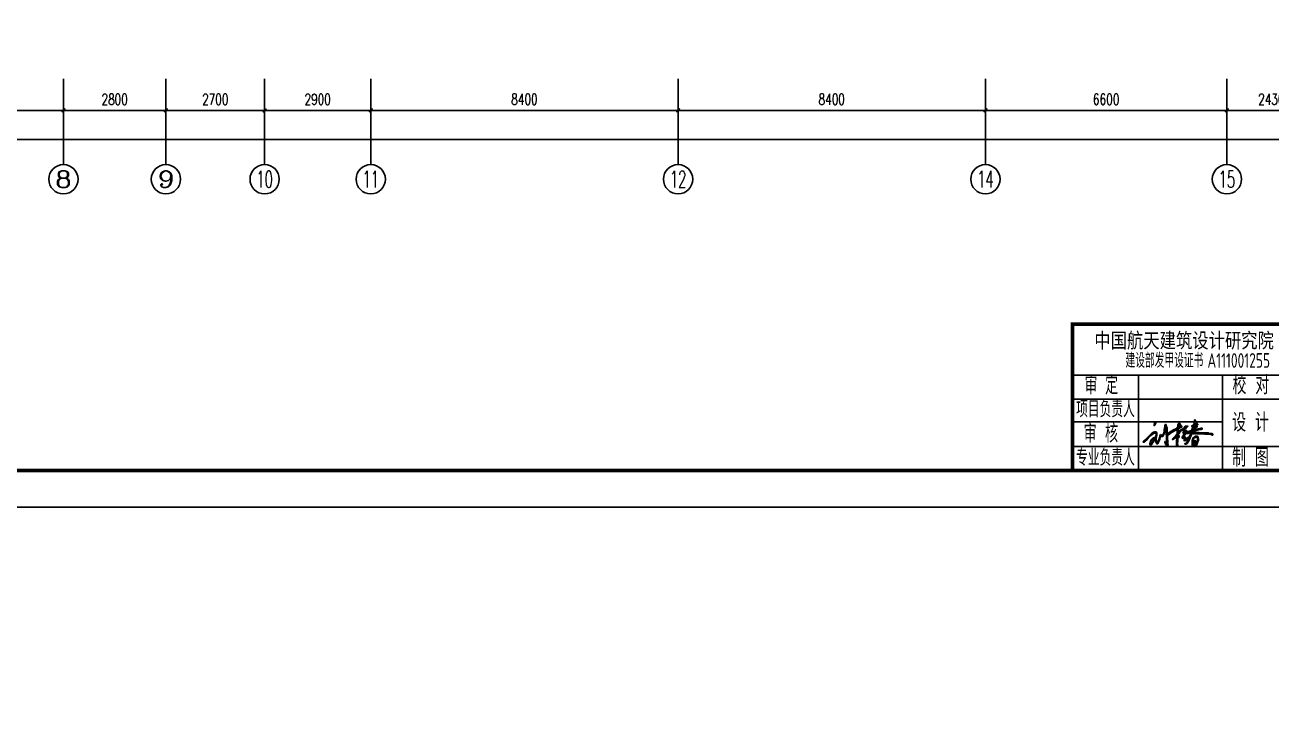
# Model space of a CAD drawing. Extents: x 2166032 to 5302137, y 581493 to 2416206.
# Drawn here: x 2490990 to 2525051, y 1105586 to 1124424 of the extents above; entities that cross this region are included whole.
import ezdxf
from ezdxf.enums import TextEntityAlignment as Align

# ---------------------------------------------------------------- set-up
doc = ezdxf.new("R2010")
doc.units = 0
doc.header["$LTSCALE"] = 1000
doc.header["$MEASUREMENT"] = 0
for name, color, linetype in [('AXIS', 3, 'Continuous'), ('AXIS_TEXT', 7, 'Continuous'), ('PUB_TEXT', 7, 'Continuous'), ('PUB_TITLE', 137, 'Continuous')]:
    doc.layers.add(name, color=color, linetype=linetype)
doc.styles.add('-黑体', font='simhei.ttf', dxfattribs={"width": 0.8})
doc.styles.add('_TCH_AXIS', font='complex_.ttf')
doc.styles.add('COMPLEX', font='complex_.ttf')
doc.styles.add('DIM_FONT', font='simplex_.ttf', dxfattribs={"width": 0.7})
doc.styles.add('TSSD_REIN', font='tssdeng.shx', dxfattribs={"width": 0.7, "bigfont": 'tssdchn.shx'})
doc.dimstyles.new('DIMN', dxfattribs={"dimtxt": 300, "dimasz": 100, "dimexe": 250, "dimexo": 300, "dimgap": 150, "dimtad": 1, "dimdec": 0, "dimzin": 0, "dimdsep": 46, "dimtxsty": 'DIM_FONT', "dimblk": 'ARCHTICK', "dimcen": 0.09, "dimclrt": 7, "dimazin": 2, "dimtfac": 1, "dimtdec": 0, "dimtix": 1, "dimtmove": 2, "dimatfit": 3, "dimldrblk": 'ARCHTICK', "dimfxl": 1, "dimtolj": 1, "dimtzin": 0, "dimarcsym": 0})

# ---------------------------------------------------------------- blocks, each defined once
blk = doc.blocks.new('$图签$00000001')
blk.add_line((-123, 6.5), (-100, 0))
at = {"layer": 'PUB_TITLE'}
for p, q in [((-100, 0), (-100, 40)), ((-35, 0), (-35, 40)), ((-23, 0), (-23, 40)), ((-180, 26), (0, 26)), ((-162, 0), (-162, 26)), ((-139, 0), (-139, 26)), ((-123, 0), (-123, 26)), ((-180, 19.5), (-100, 19.5)), ((-35, 16.86), (0, 16.86)), ((-180, 13.28), (-139, 13.28)), ((-123, 13), (-100, 13)), ((-180, 6.5), (0, 6.5)), ((-73, 0), (-73, 6.5)), ((-61, 0), (-61, 6.5))]:
    blk.add_line(p, q, dxfattribs=at)
at = {"layer": 'PUB_TITLE', "const_width": 1}
blk.add_lwpolyline([(-180, 0), (-180, 40), (0, 40)], dxfattribs=at)
at = {"layer": 'PUB_TITLE'}
blk.add_lwpolyline([(0, 40), (-180, 40), (-180, 0), (0, 0)], close=True, dxfattribs=at)
at = {"layer": 'PUB_TEXT', "style": 'TSSD_REIN'}
for s, height, width, p in [('阶段', 5, 0.8, (-33.39, 30.46)), ('施工图', 5, 0.8, (-17.87, 30.46)), ('建设部发甲设证书', 4, 0.7, (-165.53, 28.06)), ('A111001255', 4, 0.7, (-143.13, 28.06)), ('号', 4, 0.7, (-121.8, 28.06)), ('审', 5, 0.75, (-176.74, 20.78)), ('定', 5, 0.75, (-171.1, 20.78)), ('校 对', 5, 0.8, (-136.27, 20.81)), ('册号', 5, 0.8, (-33.39, 18.85)), ('D大陆-车间', 4.05, 0.75, (-22.67, 18.71)), ('项目负责人', 4.5, 0.75, (-179.02, 14.53)), ('设 计', 5, 0.8, (-136.37, 10.62)), ('图号', 5, 0.8, (-33.39, 9.19)), ('电', 5, 0.8, (-17.17, 9.21)), ('审 核', 5, 0.75, (-176.96, 7.62)), ('专业负责人', 4.5, 0.75, (-179.03, 1.3)), ('制 图', 5, 0.8, (-136.37, 1.02)), ('A1+1/4', 4.5, 0.75, (-93.87, 1.3)), ('比例', 5, 0.8, (-71.29, 1.01)), ('1:100', 4.5, 0.75, (-57.61, 1.3)), ('日期', 5, 0.8, (-33.97, 0.67)), ('2012年03月', 4.05, 0.75, (-22.29, 1.33))]:
    blk.add_text(s, height=height, dxfattribs=dict(at, width=width)).set_placement(p)
at = {"layer": 'PUB_TITLE', "color": 7, "style": '-黑体', "width": 0.8}
blk.add_text('中国航天建筑设计研究院（集团）', height=4.0889, dxfattribs=at).set_placement((-174.05, 33.5))
blk.add_text('大陆机电生产装配车间', height=4.089, dxfattribs=at).set_placement((-68.03, 30.09), align=Align.CENTER)
blk = doc.blocks.new('刘桂春')
h = blk.add_hatch()
h.set_pattern_fill('ANSI37', color=256, scale=3, style=0)
h.set_pattern_definition([(45, (0, 0), (-3.367596045, 3.367596045), []), (135, (0, 0), (-3.367596045, -3.367596045), [])])
h.paths.add_polyline_path([(1369061, -138528), (1369058, -138536), (1369053, -138542), (1369048, -138553), (1369045, -138561), (1369048, -138565), (1369054, -138563), (1369059, -138554), (1369065, -138546), (1369071, -138534), (1369075, -138527), (1369075, -138516), (1369071, -138512), (1369066, -138506), (1369055, -138505), (1369049, -138506), (1369045, -138508), (1369045, -138512), (1369053, -138518), (1369057, -138521)], flags=17)
h.paths.add_polyline_path([(1369095, -138688), (1369086, -138679), (1369080, -138673), (1369068, -138673), (1369054, -138673), (1369048, -138679), (1369038, -138679), (1369028, -138684), (1369017, -138689), (1369002, -138702), (1368988, -138716), (1368971, -138734), (1368939, -138765), (1368920, -138785), (1368902, -138805), (1368895, -138812), (1368891, -138814), (1368881, -138820), (1368872, -138828), (1368862, -138837), (1368857, -138842), (1368869, -138850), (1368883, -138847), (1368893, -138838), (1368913, -138820), (1368946, -138779), (1368990, -138736), (1369038, -138702), (1369056, -138694), (1369064, -138694), (1369081, -138694), (1369081, -138726), (1369077, -138747), (1369068, -138758), (1369068, -138769), (1369056, -138769), (1369038, -138774), (1369015, -138793), (1369000, -138806), (1368989, -138828), (1368980, -138843), (1368986, -138843), (1368993, -138832), (1369010, -138814), (1369032, -138792), (1369049, -138793), (1369056, -138798), (1369045, -138813), (1369017, -138851), (1369009, -138860), (1368994, -138879), (1368985, -138885), (1368983, -138880), (1368983, -138863), (1368980, -138854), (1368975, -138861), (1368975, -138890), (1368986, -138898), (1368996, -138892), (1369017, -138869), (1369050, -138828), (1369068, -138813), (1369070, -138820), (1369080, -138855), (1369090, -138878), (1369111, -138878), (1369124, -138848), (1369145, -138795), (1369154, -138751), (1369164, -138750), (1369178, -138757), (1369205, -138742), (1369221, -138705), (1369235, -138629), (1369236, -138598), (1369244, -138587), (1369246, -138614), (1369253, -138629), (1369252, -138720), (1369250, -138729), (1369259, -138729), (1369258, -138853), (1369267, -138854), (1369268, -138885), (1369264, -138885), (1369251, -138875), (1369237, -138851), (1369237, -138834), (1369233, -138834), (1369229, -138851), (1369236, -138867), (1369244, -138887), (1369252, -138891), (1369260, -138895), (1369270, -138904), (1369281, -138904), (1369288, -138895), (1369288, -138886), (1369281, -138880), (1369281, -138816), (1369275, -138806), (1369275, -138743), (1369279, -138734), (1369314, -138705), (1369346, -138682), (1369431, -138637), (1369444, -138629), (1369444, -138683), (1369439, -138688), (1369438, -138711), (1369416, -138730), (1369416, -138740), (1369406, -138749), (1369365, -138790), (1369358, -138800), (1369370, -138800), (1369395, -138786), (1369416, -138772), (1369427, -138764), (1369438, -138765), (1369438, -138803), (1369431, -138810), (1369432, -138919), (1369442, -138925), (1369449, -138921), (1369452, -138894), (1369445, -138883), (1369446, -138853), (1369450, -138849), (1369450, -138772), (1369474, -138767), (1369474, -138743), (1369466, -138730), (1369466, -138702), (1369472, -138692), (1369486, -138692), (1369486, -138680), (1369480, -138677), (1369484, -138671), (1369542, -138634), (1369551, -138636), (1369548, -138649), (1369543, -138681), (1369539, -138696), (1369550, -138703), (1369560, -138700), (1369577, -138685), (1369581, -138679), (1369587, -138679), (1369587, -138684), (1369583, -138687), (1369562, -138705), (1369550, -138725), (1369539, -138743), (1369525, -138765), (1369525, -138778), (1369536, -138787), (1369568, -138773), (1369574, -138783), (1369564, -138800), (1369558, -138819), (1369570, -138826), (1369583, -138818), (1369600, -138802), (1369615, -138796), (1369631, -138780), (1369638, -138776), (1369642, -138780), (1369636, -138792), (1369615, -138826), (1369605, -138851), (1369584, -138869), (1369573, -138872), (1369573, -138884), (1369591, -138884), (1369610, -138869), (1369638, -138825), (1369666, -138773), (1369693, -138704), (1369693, -138680), (1369705, -138669), (1369767, -138649), (1369821, -138632), (1369854, -138632), (1369870, -138626), (1369870, -138614), (1369864, -138606), (1369850, -138609), (1369831, -138614), (1369799, -138621), (1369732, -138645), (1369709, -138652), (1369710, -138643), (1369723, -138635), (1369742, -138625), (1369765, -138604), (1369776, -138592), (1369785, -138591), (1369784, -138573), (1369775, -138574), (1369770, -138568), (1369776, -138563), (1369792, -138550), (1369792, -138539), (1369785, -138527), (1369765, -138526), (1369765, -138535), (1369744, -138544), (1369744, -138518), (1369756, -138507), (1369751, -138500), (1369751, -138491), (1369757, -138479), (1369749, -138467), (1369737, -138467), (1369738, -138486), (1369734, -138500), (1369729, -138511), (1369729, -138533), (1369724, -138544), (1369712, -138556), (1369706, -138565), (1369698, -138564), (1369690, -138568), (1369690, -138576), (1369698, -138584), (1369709, -138587), (1369704, -138602), (1369693, -138613), (1369700, -138614), (1369699, -138621), (1369694, -138630), (1369683, -138645), (1369667, -138653), (1369637, -138668), (1369614, -138680), (1369602, -138686), (1369602, -138699), (1369607, -138699), (1369632, -138699), (1369654, -138689), (1369676, -138683), (1369672, -138696), (1369663, -138724), (1369645, -138759), (1369630, -138765), (1369613, -138782), (1369591, -138794), (1369584, -138797), (1369580, -138795), (1369584, -138789), (1369586, -138780), (1369584, -138764), (1369576, -138757), (1369567, -138759), (1369556, -138763), (1369547, -138764), (1369544, -138758), (1369553, -138743), (1369570, -138726), (1369588, -138697), (1369608, -138666), (1369608, -138651), (1369598, -138651), (1369577, -138664), (1369560, -138678), (1369562, -138668), (1369566, -138646), (1369572, -138642), (1369577, -138620), (1369596, -138607), (1369630, -138572), (1369579, -138572), (1369563, -138606), (1369555, -138611), (1369528, -138624), (1369505, -138636), (1369481, -138653), (1369459, -138663), (1369457, -138624), (1369463, -138621), (1369498, -138599), (1369522, -138591), (1369523, -138574), (1369496, -138552), (1369492, -138536), (1369470, -138524), (1369465, -138533), (1369454, -138552), (1369454, -138570), (1369446, -138590), (1369438, -138611), (1369420, -138620), (1369379, -138640), (1369340, -138660), (1369307, -138683), (1369276, -138713), (1369268, -138632), (1369268, -138605), (1369260, -138580), (1369252, -138566), (1369252, -138554), (1369240, -138542), (1369233, -138562), (1369231, -138580), (1369227, -138611), (1369222, -138638), (1369218, -138663), (1369213, -138688), (1369204, -138711), (1369189, -138734), (1369180, -138734), (1369168, -138723), (1369157, -138720), (1369152, -138730), (1369143, -138746), (1369137, -138770), (1369128, -138808), (1369123, -138820), (1369118, -138838), (1369112, -138843), (1369112, -138851), (1369107, -138856), (1369101, -138856), (1369095, -138856), (1369095, -138836), (1369089, -138832), (1369089, -138814), (1369084, -138803), (1369084, -138775), (1369090, -138762), (1369090, -138745), (1369095, -138739), (1369095, -138717)])
h.paths.add_polyline_path([(1369424, -138744), (1369427, -138740), (1369432, -138735), (1369438, -138735), (1369438, -138744), (1369433, -138748), (1369426, -138748)], flags=16)
h.paths.add_polyline_path([(1369452, -138737), (1369455, -138735), (1369459, -138735), (1369461, -138737), (1369458, -138743), (1369454, -138742), (1369452, -138743)], flags=16)
h.paths.add_polyline_path([(1369729, -138574), (1369734, -138568), (1369735, -138561), (1369744, -138561), (1369751, -138560), (1369752, -138557), (1369755, -138557), (1369759, -138552), (1369762, -138552), (1369764, -138556), (1369760, -138560), (1369756, -138563), (1369752, -138565), (1369751, -138573), (1369744, -138573), (1369741, -138578), (1369736, -138580), (1369732, -138579)], flags=16)
h.paths.add_polyline_path([(1369775, -138702), (1369781, -138708), (1369887, -138708), (1369893, -138708), (1369903, -138706), (1369914, -138710), (1369928, -138711), (1369933, -138706), (1369939, -138712), (1370025, -138714), (1370031, -138729), (1370048, -138731), (1370050, -138716), (1370045, -138706), (1370034, -138699), (1370010, -138699), (1369982, -138697), (1369975, -138691), (1369821, -138691), (1369815, -138685), (1369775, -138685), (1369751, -138685), (1369732, -138686), (1369727, -138692), (1369717, -138694), (1369709, -138694), (1369702, -138699), (1369721, -138705), (1369729, -138703), (1369741, -138699), (1369751, -138701), (1369756, -138706), (1369771, -138706)])
h.paths.add_polyline_path([(1369700, -138854), (1369699, -138915), (1369708, -138922), (1369714, -138915), (1369722, -138910), (1369718, -138905), (1369714, -138905), (1369715, -138896), (1369719, -138896), (1369727, -138890), (1369729, -138894), (1369728, -138912), (1369731, -138922), (1369738, -138926), (1369758, -138925), (1369764, -138915), (1369771, -138903), (1369780, -138889), (1369784, -138877), (1369795, -138838), (1369803, -138818), (1369808, -138786), (1369802, -138778), (1369802, -138757), (1369784, -138746), (1369748, -138746), (1369732, -138761), (1369714, -138773), (1369708, -138777), (1369708, -138794), (1369708, -138804), (1369697, -138809)])
h.paths.add_polyline_path([(1369721, -138813), (1369721, -138793), (1369722, -138787), (1369729, -138779), (1369731, -138776), (1369740, -138777), (1369743, -138770), (1369762, -138771), (1369764, -138760), (1369786, -138761), (1369787, -138831), (1369781, -138835), (1369780, -138851), (1369780, -138857), (1369772, -138858), (1369768, -138845), (1369764, -138838), (1369760, -138835), (1369759, -138827), (1369747, -138825), (1369733, -138826), (1369726, -138829), (1369727, -138844), (1369722, -138842), (1369721, -138839)], flags=16)
h.paths.add_polyline_path([(1369733, -138845), (1369737, -138841), (1369747, -138844), (1369751, -138849), (1369751, -138857), (1369753, -138862), (1369757, -138864), (1369759, -138878), (1369759, -138893), (1369755, -138898), (1369751, -138900), (1369751, -138908), (1369747, -138914), (1369742, -138910), (1369736, -138905), (1369733, -138898), (1369735, -138888), (1369730, -138883), (1369728, -138877), (1369733, -138875), (1369734, -138859)], flags=16)
for p, q in [((1369049, -138506), (1369045, -138508)), ((1369045, -138508), (1369045, -138512)), ((1369045, -138512), (1369053, -138518)), ((1369048, -138553), (1369045, -138561)), ((1369045, -138561), (1369048, -138565)), ((1369053, -138542), (1369048, -138553)), ((1369048, -138565), (1369054, -138563)), ((1369055, -138505), (1369049, -138506)), ((1369053, -138518), (1369057, -138521)), ((1369058, -138536), (1369053, -138542)), ((1369054, -138563), (1369059, -138554)), ((1369066, -138506), (1369055, -138505)), ((1369057, -138521), (1369061, -138528)), ((1369061, -138528), (1369058, -138536)), ((1369059, -138554), (1369065, -138546)), ((1369065, -138546), (1369071, -138534)), ((1369071, -138512), (1369066, -138506)), ((1369075, -138516), (1369071, -138512)), ((1369071, -138534), (1369075, -138527)), ((1369075, -138527), (1369075, -138516)), ((1369227, -138611), (1369231, -138580)), ((1369231, -138580), (1369233, -138562)), ((1369233, -138562), (1369240, -138542)), ((1369240, -138542), (1369252, -138554)), ((1369252, -138554), (1369252, -138566)), ((1369252, -138566), (1369260, -138580)), ((1369260, -138580), (1369268, -138605)), ((1369446, -138590), (1369454, -138570)), ((1369454, -138552), (1369465, -138533)), ((1369454, -138570), (1369454, -138552)), ((1369465, -138533), (1369470, -138524)), ((1369470, -138524), (1369492, -138536)), ((1369492, -138536), (1369496, -138552)), ((1369496, -138552), (1369523, -138574)), ((1369523, -138574), (1369522, -138591)), ((1369563, -138606), (1369579, -138572)), ((1369579, -138572), (1369630, -138572)), ((1369630, -138572), (1369596, -138607)), ((1369690, -138568), (1369698, -138564)), ((1369690, -138576), (1369690, -138568)), ((1369698, -138584), (1369690, -138576)), ((1369698, -138564), (1369706, -138565)), ((1369706, -138565), (1369712, -138556)), ((1369712, -138556), (1369724, -138544)), ((1369724, -138544), (1369729, -138533)), ((1369729, -138511), (1369734, -138500)), ((1369729, -138533), (1369729, -138511)), ((1369734, -138568), (1369729, -138574)), ((1369729, -138574), (1369732, -138579)), ((1369732, -138579), (1369736, -138580)), ((1369734, -138500), (1369738, -138486)), ((1369735, -138561), (1369734, -138568)), ((1369744, -138561), (1369735, -138561)), ((1369736, -138580), (1369741, -138578)), ((1369738, -138486), (1369737, -138467)), ((1369737, -138467), (1369749, -138467)), ((1369741, -138578), (1369744, -138573)), ((1369756, -138507), (1369744, -138518)), ((1369744, -138518), (1369744, -138544)), ((1369744, -138544), (1369765, -138535)), ((1369751, -138560), (1369744, -138561)), ((1369744, -138573), (1369751, -138573)), ((1369749, -138467), (1369757, -138479)), ((1369757, -138479), (1369751, -138491)), ((1369751, -138491), (1369751, -138500)), ((1369751, -138500), (1369756, -138507)), ((1369752, -138557), (1369751, -138560)), ((1369751, -138573), (1369752, -138565)), ((1369755, -138557), (1369752, -138557)), ((1369752, -138565), (1369756, -138563)), ((1369759, -138552), (1369755, -138557)), ((1369756, -138563), (1369760, -138560)), ((1369762, -138552), (1369759, -138552)), ((1369760, -138560), (1369764, -138556)), ((1369764, -138556), (1369762, -138552)), ((1369765, -138535), (1369765, -138526)), ((1369765, -138526), (1369785, -138527)), ((1369776, -138563), (1369770, -138568)), ((1369770, -138568), (1369775, -138574)), ((1369775, -138574), (1369784, -138573)), ((1369792, -138550), (1369776, -138563)), ((1369784, -138573), (1369785, -138591)), ((1369785, -138527), (1369792, -138539)), ((1369792, -138539), (1369792, -138550)), ((1368902, -138805), (1368920, -138785)), ((1368946, -138779), (1368913, -138820)), ((1368920, -138785), (1368939, -138765)), ((1368939, -138765), (1368971, -138734)), ((1368990, -138736), (1368946, -138779)), ((1368971, -138734), (1368988, -138716)), ((1368988, -138716), (1369002, -138702)), ((1369038, -138702), (1368990, -138736)), ((1369000, -138806), (1369015, -138793)), ((1369002, -138702), (1369017, -138689)), ((1369032, -138792), (1369010, -138814)), ((1369015, -138793), (1369038, -138774)), ((1369017, -138689), (1369028, -138684)), ((1369028, -138684), (1369038, -138679)), ((1369049, -138793), (1369032, -138792)), ((1369038, -138679), (1369048, -138679)), ((1369056, -138694), (1369038, -138702)), ((1369038, -138774), (1369056, -138769)), ((1369048, -138679), (1369054, -138673)), ((1369056, -138798), (1369049, -138793)), ((1369054, -138673), (1369068, -138673)), ((1369064, -138694), (1369056, -138694)), ((1369056, -138769), (1369068, -138769)), ((1369081, -138694), (1369064, -138694)), ((1369068, -138673), (1369080, -138673)), ((1369068, -138758), (1369077, -138747)), ((1369068, -138769), (1369068, -138758)), ((1369077, -138747), (1369081, -138726)), ((1369080, -138673), (1369086, -138679)), ((1369081, -138726), (1369081, -138694)), ((1369090, -138762), (1369084, -138775)), ((1369084, -138775), (1369084, -138803)), ((1369086, -138679), (1369095, -138688)), ((1369095, -138739), (1369090, -138745)), ((1369090, -138745), (1369090, -138762)), ((1369095, -138688), (1369095, -138717)), ((1369095, -138717), (1369095, -138739)), ((1369145, -138795), (1369124, -138848)), ((1369128, -138808), (1369137, -138770)), ((1369137, -138770), (1369143, -138746)), ((1369143, -138746), (1369152, -138730)), ((1369154, -138751), (1369145, -138795)), ((1369152, -138730), (1369157, -138720)), ((1369164, -138750), (1369154, -138751)), ((1369157, -138720), (1369168, -138723)), ((1369178, -138757), (1369164, -138750)), ((1369168, -138723), (1369180, -138734)), ((1369205, -138742), (1369178, -138757)), ((1369180, -138734), (1369189, -138734)), ((1369189, -138734), (1369204, -138711)), ((1369204, -138711), (1369213, -138688)), ((1369221, -138705), (1369205, -138742)), ((1369213, -138688), (1369218, -138663)), ((1369218, -138663), (1369222, -138638)), ((1369235, -138629), (1369221, -138705)), ((1369222, -138638), (1369227, -138611)), ((1369236, -138598), (1369235, -138629)), ((1369244, -138587), (1369236, -138598)), ((1369246, -138614), (1369244, -138587)), ((1369253, -138629), (1369246, -138614)), ((1369250, -138729), (1369252, -138720)), ((1369259, -138729), (1369250, -138729)), ((1369252, -138720), (1369253, -138629)), ((1369258, -138853), (1369259, -138729)), ((1369268, -138605), (1369268, -138632)), ((1369268, -138632), (1369276, -138713)), ((1369279, -138734), (1369275, -138743)), ((1369275, -138743), (1369275, -138806)), ((1369276, -138713), (1369307, -138683)), ((1369314, -138705), (1369279, -138734)), ((1369307, -138683), (1369340, -138660)), ((1369346, -138682), (1369314, -138705)), ((1369340, -138660), (1369379, -138640)), ((1369431, -138637), (1369346, -138682)), ((1369358, -138800), (1369365, -138790)), ((1369365, -138790), (1369406, -138749)), ((1369395, -138786), (1369370, -138800)), ((1369379, -138640), (1369420, -138620)), ((1369416, -138772), (1369395, -138786)), ((1369406, -138749), (1369416, -138740)), ((1369416, -138730), (1369438, -138711)), ((1369416, -138740), (1369416, -138730)), ((1369427, -138764), (1369416, -138772)), ((1369420, -138620), (1369438, -138611)), ((1369427, -138740), (1369424, -138744)), ((1369424, -138744), (1369426, -138748)), ((1369426, -138748), (1369433, -138748)), ((1369432, -138735), (1369427, -138740)), ((1369438, -138765), (1369427, -138764)), ((1369444, -138629), (1369431, -138637)), ((1369438, -138735), (1369432, -138735)), ((1369433, -138748), (1369438, -138744)), ((1369438, -138611), (1369446, -138590)), ((1369438, -138711), (1369439, -138688)), ((1369438, -138744), (1369438, -138735)), ((1369438, -138803), (1369438, -138765)), ((1369439, -138688), (1369444, -138683)), ((1369444, -138683), (1369444, -138629)), ((1369474, -138767), (1369450, -138772)), ((1369450, -138772), (1369450, -138849)), ((1369455, -138735), (1369452, -138737)), ((1369452, -138737), (1369452, -138743)), ((1369452, -138743), (1369454, -138742)), ((1369454, -138742), (1369458, -138743)), ((1369459, -138735), (1369455, -138735)), ((1369463, -138621), (1369457, -138624)), ((1369457, -138624), (1369459, -138663)), ((1369458, -138743), (1369461, -138737)), ((1369459, -138663), (1369481, -138653)), ((1369461, -138737), (1369459, -138735)), ((1369498, -138599), (1369463, -138621)), ((1369472, -138692), (1369466, -138702)), ((1369466, -138702), (1369466, -138730)), ((1369466, -138730), (1369474, -138743)), ((1369486, -138692), (1369472, -138692)), ((1369474, -138743), (1369474, -138767)), ((1369484, -138671), (1369480, -138677)), ((1369480, -138677), (1369486, -138680)), ((1369481, -138653), (1369505, -138636)), ((1369542, -138634), (1369484, -138671)), ((1369486, -138680), (1369486, -138692)), ((1369522, -138591), (1369498, -138599)), ((1369505, -138636), (1369528, -138624)), ((1369525, -138765), (1369539, -138743)), ((1369525, -138778), (1369525, -138765)), ((1369536, -138787), (1369525, -138778)), ((1369528, -138624), (1369555, -138611)), ((1369568, -138773), (1369536, -138787)), ((1369539, -138696), (1369543, -138681)), ((1369550, -138703), (1369539, -138696)), ((1369539, -138743), (1369550, -138725)), ((1369551, -138636), (1369542, -138634)), ((1369543, -138681), (1369548, -138649)), ((1369553, -138743), (1369544, -138758)), ((1369544, -138758), (1369547, -138764)), ((1369547, -138764), (1369556, -138763)), ((1369548, -138649), (1369551, -138636)), ((1369560, -138700), (1369550, -138703)), ((1369550, -138725), (1369562, -138705)), ((1369570, -138726), (1369553, -138743)), ((1369555, -138611), (1369563, -138606)), ((1369556, -138763), (1369567, -138759)), ((1369560, -138678), (1369577, -138664)), ((1369562, -138668), (1369560, -138678)), ((1369577, -138685), (1369560, -138700)), ((1369566, -138646), (1369562, -138668)), ((1369562, -138705), (1369583, -138687)), ((1369564, -138800), (1369574, -138783)), ((1369572, -138642), (1369566, -138646)), ((1369567, -138759), (1369576, -138757)), ((1369574, -138783), (1369568, -138773)), ((1369588, -138697), (1369570, -138726)), ((1369577, -138620), (1369572, -138642)), ((1369576, -138757), (1369584, -138764)), ((1369596, -138607), (1369577, -138620)), ((1369577, -138664), (1369598, -138651)), ((1369581, -138679), (1369577, -138685)), ((1369584, -138789), (1369580, -138795)), ((1369580, -138795), (1369584, -138797)), ((1369587, -138679), (1369581, -138679)), ((1369583, -138687), (1369587, -138684)), ((1369584, -138764), (1369586, -138780)), ((1369586, -138780), (1369584, -138789)), ((1369584, -138797), (1369591, -138794)), ((1369587, -138684), (1369587, -138679)), ((1369608, -138666), (1369588, -138697)), ((1369591, -138794), (1369613, -138782)), ((1369598, -138651), (1369608, -138651)), ((1369602, -138686), (1369614, -138680)), ((1369602, -138699), (1369602, -138686)), ((1369607, -138699), (1369602, -138699)), ((1369632, -138699), (1369607, -138699)), ((1369608, -138651), (1369608, -138666)), ((1369613, -138782), (1369630, -138765)), ((1369614, -138680), (1369637, -138668)), ((1369631, -138780), (1369615, -138796)), ((1369615, -138826), (1369636, -138792)), ((1369630, -138765), (1369645, -138759)), ((1369638, -138776), (1369631, -138780)), ((1369654, -138689), (1369632, -138699)), ((1369636, -138792), (1369642, -138780)), ((1369637, -138668), (1369667, -138653)), ((1369666, -138773), (1369638, -138825)), ((1369642, -138780), (1369638, -138776)), ((1369645, -138759), (1369663, -138724)), ((1369676, -138683), (1369654, -138689)), ((1369663, -138724), (1369672, -138696)), ((1369693, -138704), (1369666, -138773)), ((1369667, -138653), (1369683, -138645)), ((1369672, -138696), (1369676, -138683)), ((1369683, -138645), (1369694, -138630)), ((1369693, -138613), (1369704, -138602)), ((1369700, -138614), (1369693, -138613)), ((1369705, -138669), (1369693, -138680)), ((1369693, -138680), (1369693, -138704)), ((1369694, -138630), (1369699, -138621)), ((1369709, -138587), (1369698, -138584)), ((1369699, -138621), (1369700, -138614)), ((1369702, -138699), (1369709, -138694)), ((1369721, -138705), (1369702, -138699)), ((1369704, -138602), (1369709, -138587)), ((1369767, -138649), (1369705, -138669)), ((1369714, -138773), (1369708, -138777)), ((1369708, -138777), (1369708, -138794)), ((1369708, -138794), (1369708, -138804)), ((1369710, -138643), (1369709, -138652)), ((1369709, -138652), (1369732, -138645)), ((1369709, -138694), (1369717, -138694)), ((1369723, -138635), (1369710, -138643)), ((1369719, -138610), (1369714, -138615)), ((1369714, -138616), (1369714, -138621)), ((1369714, -138621), (1369719, -138622)), ((1369732, -138761), (1369714, -138773)), ((1369717, -138694), (1369727, -138692)), ((1369724, -138604), (1369719, -138610)), ((1369719, -138622), (1369728, -138620)), ((1369729, -138703), (1369721, -138705)), ((1369721, -138793), (1369722, -138787)), ((1369721, -138813), (1369721, -138793)), ((1369722, -138787), (1369729, -138779)), ((1369742, -138625), (1369723, -138635)), ((1369734, -138604), (1369724, -138604)), ((1369727, -138692), (1369732, -138686)), ((1369728, -138620), (1369733, -138616)), ((1369741, -138699), (1369729, -138703)), ((1369729, -138779), (1369731, -138776)), ((1369731, -138776), (1369740, -138777)), ((1369732, -138645), (1369799, -138621)), ((1369732, -138686), (1369751, -138685)), ((1369748, -138746), (1369732, -138761)), ((1369733, -138616), (1369740, -138611)), ((1369737, -138600), (1369734, -138604)), ((1369734, -138604), (1369734, -138604)), ((1369741, -138600), (1369737, -138600)), ((1369740, -138611), (1369746, -138603)), ((1369740, -138777), (1369743, -138770)), ((1369746, -138603), (1369741, -138600)), ((1369751, -138701), (1369741, -138699)), ((1369765, -138604), (1369742, -138625)), ((1369743, -138770), (1369762, -138771)), ((1369784, -138746), (1369748, -138746)), ((1369751, -138685), (1369775, -138685)), ((1369756, -138706), (1369751, -138701)), ((1369771, -138706), (1369756, -138706)), ((1369762, -138771), (1369764, -138760)), ((1369764, -138760), (1369786, -138761)), ((1369776, -138592), (1369765, -138604)), ((1369821, -138632), (1369767, -138649)), ((1369775, -138702), (1369771, -138706)), ((1369775, -138685), (1369815, -138685)), ((1369781, -138708), (1369775, -138702)), ((1369785, -138591), (1369776, -138592)), ((1369887, -138708), (1369781, -138708)), ((1369802, -138757), (1369784, -138746)), ((1369786, -138761), (1369787, -138831)), ((1369799, -138621), (1369831, -138614)), ((1369802, -138778), (1369802, -138757)), ((1369808, -138786), (1369802, -138778)), ((1369803, -138818), (1369808, -138786)), ((1369815, -138685), (1369821, -138691)), ((1369854, -138632), (1369821, -138632)), ((1369821, -138691), (1369975, -138691)), ((1369831, -138614), (1369850, -138609)), ((1369850, -138609), (1369864, -138606)), ((1369870, -138626), (1369854, -138632)), ((1369864, -138606), (1369870, -138614)), ((1369870, -138614), (1369870, -138626)), ((1369893, -138708), (1369887, -138708)), ((1369903, -138706), (1369893, -138708)), ((1369914, -138710), (1369903, -138706)), ((1369928, -138711), (1369914, -138710)), ((1369933, -138706), (1369928, -138711)), ((1369939, -138712), (1369933, -138706)), ((1370025, -138714), (1369939, -138712)), ((1369975, -138691), (1369982, -138697)), ((1369982, -138697), (1370010, -138699)), ((1370010, -138699), (1370034, -138699)), ((1370031, -138729), (1370025, -138714)), ((1370048, -138731), (1370031, -138729)), ((1370034, -138699), (1370045, -138706)), ((1370045, -138706), (1370050, -138716)), ((1370050, -138716), (1370048, -138731)), ((1368857, -138842), (1368862, -138837)), ((1368869, -138850), (1368857, -138842)), ((1368862, -138837), (1368872, -138828)), ((1368883, -138847), (1368869, -138850)), ((1368872, -138828), (1368881, -138820)), ((1368881, -138820), (1368891, -138814)), ((1368893, -138838), (1368883, -138847)), ((1368891, -138814), (1368895, -138812)), ((1368913, -138820), (1368893, -138838)), ((1368895, -138812), (1368902, -138805)), ((1368975, -138861), (1368980, -138854)), ((1368975, -138890), (1368975, -138861)), ((1368986, -138898), (1368975, -138890)), ((1368980, -138843), (1368989, -138828)), ((1368986, -138843), (1368980, -138843)), ((1368980, -138854), (1368983, -138863)), ((1368983, -138863), (1368983, -138880)), ((1368983, -138880), (1368985, -138885)), ((1368985, -138885), (1368994, -138879)), ((1368993, -138832), (1368986, -138843)), ((1368996, -138892), (1368986, -138898)), ((1368989, -138828), (1369000, -138806)), ((1369010, -138814), (1368993, -138832)), ((1368994, -138879), (1369009, -138860)), ((1369017, -138869), (1368996, -138892)), ((1369009, -138860), (1369017, -138851)), ((1369017, -138851), (1369045, -138813)), ((1369050, -138828), (1369017, -138869)), ((1369045, -138813), (1369056, -138798)), ((1369068, -138813), (1369050, -138828)), ((1369070, -138820), (1369068, -138813)), ((1369080, -138855), (1369070, -138820)), ((1369090, -138878), (1369080, -138855)), ((1369084, -138803), (1369089, -138814)), ((1369089, -138814), (1369089, -138832)), ((1369089, -138832), (1369095, -138836)), ((1369111, -138878), (1369090, -138878)), ((1369095, -138836), (1369095, -138856)), ((1369095, -138856), (1369101, -138856)), ((1369101, -138856), (1369107, -138856)), ((1369107, -138856), (1369112, -138851)), ((1369124, -138848), (1369111, -138878)), ((1369112, -138843), (1369118, -138838)), ((1369112, -138851), (1369112, -138843)), ((1369118, -138838), (1369123, -138820)), ((1369123, -138820), (1369128, -138808)), ((1369229, -138851), (1369233, -138834)), ((1369236, -138867), (1369229, -138851)), ((1369233, -138834), (1369233, -138834)), ((1369233, -138834), (1369237, -138834)), ((1369244, -138887), (1369236, -138867)), ((1369237, -138834), (1369237, -138851)), ((1369237, -138851), (1369251, -138875)), ((1369252, -138891), (1369244, -138887)), ((1369251, -138875), (1369264, -138885)), ((1369260, -138895), (1369252, -138891)), ((1369267, -138854), (1369258, -138853)), ((1369270, -138904), (1369260, -138895)), ((1369264, -138885), (1369268, -138885)), ((1369268, -138885), (1369267, -138854)), ((1369281, -138904), (1369270, -138904)), ((1369275, -138806), (1369281, -138816)), ((1369281, -138816), (1369281, -138880)), ((1369281, -138880), (1369288, -138886)), ((1369288, -138895), (1369281, -138904)), ((1369288, -138886), (1369288, -138895)), ((1369370, -138800), (1369358, -138800)), ((1369431, -138810), (1369438, -138803)), ((1369432, -138919), (1369431, -138810)), ((1369442, -138925), (1369432, -138919)), ((1369449, -138921), (1369442, -138925)), ((1369446, -138853), (1369445, -138883)), ((1369445, -138883), (1369452, -138894)), ((1369450, -138849), (1369446, -138853)), ((1369452, -138894), (1369449, -138921)), ((1369558, -138819), (1369564, -138800)), ((1369570, -138826), (1369558, -138819)), ((1369583, -138818), (1369570, -138826)), ((1369573, -138872), (1369584, -138869)), ((1369573, -138884), (1369573, -138872)), ((1369591, -138884), (1369573, -138884)), ((1369600, -138802), (1369583, -138818)), ((1369584, -138869), (1369605, -138851)), ((1369610, -138869), (1369591, -138884)), ((1369615, -138796), (1369600, -138802)), ((1369605, -138851), (1369615, -138826)), ((1369638, -138825), (1369610, -138869)), ((1369708, -138804), (1369697, -138809)), ((1369697, -138809), (1369700, -138854)), ((1369700, -138854), (1369699, -138915)), ((1369699, -138915), (1369708, -138922)), ((1369708, -138922), (1369714, -138915)), ((1369714, -138905), (1369715, -138896)), ((1369718, -138905), (1369714, -138905)), ((1369714, -138915), (1369722, -138910)), ((1369715, -138896), (1369719, -138896)), ((1369722, -138910), (1369718, -138905)), ((1369719, -138896), (1369727, -138890)), ((1369721, -138839), (1369721, -138813)), ((1369722, -138842), (1369721, -138839)), ((1369727, -138844), (1369722, -138842)), ((1369733, -138826), (1369726, -138829)), ((1369726, -138829), (1369727, -138844)), ((1369727, -138890), (1369729, -138894)), ((1369728, -138877), (1369733, -138875)), ((1369730, -138883), (1369728, -138877)), ((1369729, -138894), (1369728, -138912)), ((1369728, -138912), (1369731, -138922)), ((1369735, -138888), (1369730, -138883)), ((1369731, -138922), (1369738, -138926)), ((1369747, -138825), (1369733, -138826)), ((1369733, -138845), (1369737, -138841)), ((1369734, -138859), (1369733, -138845)), ((1369733, -138875), (1369734, -138859)), ((1369733, -138898), (1369735, -138888)), ((1369736, -138905), (1369733, -138898)), ((1369742, -138910), (1369736, -138905)), ((1369737, -138841), (1369747, -138844)), ((1369738, -138926), (1369758, -138925)), ((1369747, -138914), (1369742, -138910)), ((1369759, -138827), (1369747, -138825)), ((1369747, -138844), (1369751, -138849)), ((1369751, -138908), (1369747, -138914)), ((1369751, -138849), (1369751, -138857)), ((1369751, -138857), (1369753, -138862)), ((1369755, -138898), (1369751, -138900)), ((1369751, -138900), (1369751, -138908)), ((1369753, -138862), (1369757, -138864)), ((1369759, -138893), (1369755, -138898)), ((1369757, -138864), (1369759, -138878)), ((1369758, -138925), (1369764, -138915)), ((1369760, -138835), (1369759, -138827)), ((1369759, -138878), (1369759, -138893)), ((1369764, -138838), (1369760, -138835)), ((1369768, -138845), (1369764, -138838)), ((1369764, -138915), (1369771, -138903)), ((1369772, -138858), (1369768, -138845)), ((1369771, -138903), (1369780, -138889)), ((1369780, -138857), (1369772, -138858)), ((1369781, -138835), (1369780, -138851)), ((1369780, -138851), (1369780, -138857)), ((1369780, -138889), (1369784, -138877)), ((1369787, -138831), (1369781, -138835)), ((1369784, -138877), (1369795, -138838)), ((1369795, -138838), (1369803, -138818))]:
    blk.add_line(p, q)
blk = doc.blocks.new('_ArchTick')
at = {"color": 0, "linetype": 'ByBlock', "const_width": 0.4}
blk.add_lwpolyline([(-0.5, -0.5), (0.5, 0.5)], dxfattribs=at)
blk = doc.blocks.new('*D2831')
at = {"layer": 'AXIS', "color": 0, "lineweight": -2}
for p, q in [((2483643, 1122949), (2483643, 1121838)), ((2492043, 1122949), (2492043, 1121838)), ((2483643, 1122088), (2492043, 1122088))]:
    blk.add_line(p, q, dxfattribs=at)
at = {"layer": 'Defpoints', "color": 0}
for p in [(2483643, 1123249), (2492043, 1123249), (2492043, 1122088)]:
    blk.add_point(p, dxfattribs=at)
at = {"layer": 'AXIS', "color": 0, "lineweight": -2, "xscale": 100, "yscale": 100, "zscale": 100, "rotation": 180}
blk.add_blockref('_ArchTick', (2483643, 1122088), dxfattribs=at)
at = {"layer": 'AXIS', "color": 0, "lineweight": -2, "xscale": 100, "yscale": 100, "zscale": 100}
blk.add_blockref('_ArchTick', (2492043, 1122088), dxfattribs=at)
at = {"layer": 'AXIS', "color": 7, "insert": (2487843, 1122393), "char_height": 300, "attachment_point": 5, "style": 'DIM_FONT'}
blk.add_mtext('\\A1;8400', dxfattribs=at)
blk = doc.blocks.new('*D2832')
at = {"layer": 'AXIS', "color": 0, "lineweight": -2}
for p, q in [((2492043, 1122949), (2492043, 1121838)), ((2494843, 1122949), (2494843, 1121838)), ((2492043, 1122088), (2494843, 1122088))]:
    blk.add_line(p, q, dxfattribs=at)
at = {"layer": 'Defpoints', "color": 0}
for p in [(2492043, 1123249), (2494843, 1123249), (2494843, 1122088)]:
    blk.add_point(p, dxfattribs=at)
at = {"layer": 'AXIS', "color": 0, "lineweight": -2, "xscale": 100, "yscale": 100, "zscale": 100, "rotation": 180}
blk.add_blockref('_ArchTick', (2492043, 1122088), dxfattribs=at)
at = {"layer": 'AXIS', "color": 0, "lineweight": -2, "xscale": 100, "yscale": 100, "zscale": 100}
blk.add_blockref('_ArchTick', (2494843, 1122088), dxfattribs=at)
at = {"layer": 'AXIS', "color": 7, "insert": (2493443, 1122390), "char_height": 300, "attachment_point": 5, "style": 'DIM_FONT'}
blk.add_mtext('\\A1;2800', dxfattribs=at)
blk = doc.blocks.new('*D2833')
at = {"layer": 'AXIS', "color": 0, "lineweight": -2}
for p, q in [((2494843, 1122949), (2494843, 1121838)), ((2497543, 1122949), (2497543, 1121838)), ((2494843, 1122088), (2497543, 1122088))]:
    blk.add_line(p, q, dxfattribs=at)
at = {"layer": 'Defpoints', "color": 0}
for p in [(2494843, 1123249), (2497543, 1123249), (2497543, 1122088)]:
    blk.add_point(p, dxfattribs=at)
at = {"layer": 'AXIS', "color": 0, "lineweight": -2, "xscale": 100, "yscale": 100, "zscale": 100, "rotation": 180}
blk.add_blockref('_ArchTick', (2494843, 1122088), dxfattribs=at)
at = {"layer": 'AXIS', "color": 0, "lineweight": -2, "xscale": 100, "yscale": 100, "zscale": 100}
blk.add_blockref('_ArchTick', (2497543, 1122088), dxfattribs=at)
at = {"layer": 'AXIS', "color": 7, "insert": (2496193, 1122390), "char_height": 300, "attachment_point": 5, "style": 'DIM_FONT'}
blk.add_mtext('\\A1;2700', dxfattribs=at)
blk = doc.blocks.new('*D2834')
at = {"layer": 'AXIS', "color": 0, "lineweight": -2}
for p, q in [((2497543, 1122949), (2497543, 1121838)), ((2500443, 1122949), (2500443, 1121838)), ((2497543, 1122088), (2500443, 1122088))]:
    blk.add_line(p, q, dxfattribs=at)
at = {"layer": 'Defpoints', "color": 0}
for p in [(2497543, 1123249), (2500443, 1123249), (2500443, 1122088)]:
    blk.add_point(p, dxfattribs=at)
at = {"layer": 'AXIS', "color": 0, "lineweight": -2, "xscale": 100, "yscale": 100, "zscale": 100, "rotation": 180}
blk.add_blockref('_ArchTick', (2497543, 1122088), dxfattribs=at)
at = {"layer": 'AXIS', "color": 0, "lineweight": -2, "xscale": 100, "yscale": 100, "zscale": 100}
blk.add_blockref('_ArchTick', (2500443, 1122088), dxfattribs=at)
at = {"layer": 'AXIS', "color": 7, "insert": (2498993, 1122390), "char_height": 300, "attachment_point": 5, "style": 'DIM_FONT'}
blk.add_mtext('\\A1;2900', dxfattribs=at)
blk = doc.blocks.new('*D2835')
at = {"layer": 'AXIS', "color": 0, "lineweight": -2}
for p, q in [((2500443, 1122949), (2500443, 1121838)), ((2508843, 1122949), (2508843, 1121838)), ((2500443, 1122088), (2508843, 1122088))]:
    blk.add_line(p, q, dxfattribs=at)
at = {"layer": 'Defpoints', "color": 0}
for p in [(2500443, 1123249), (2508843, 1123249), (2508843, 1122088)]:
    blk.add_point(p, dxfattribs=at)
at = {"layer": 'AXIS', "color": 0, "lineweight": -2, "xscale": 100, "yscale": 100, "zscale": 100, "rotation": 180}
blk.add_blockref('_ArchTick', (2500443, 1122088), dxfattribs=at)
at = {"layer": 'AXIS', "color": 0, "lineweight": -2, "xscale": 100, "yscale": 100, "zscale": 100}
blk.add_blockref('_ArchTick', (2508843, 1122088), dxfattribs=at)
at = {"layer": 'AXIS', "color": 7, "insert": (2504643, 1122393), "char_height": 300, "attachment_point": 5, "style": 'DIM_FONT'}
blk.add_mtext('\\A1;8400', dxfattribs=at)
blk = doc.blocks.new('*D2836')
at = {"layer": 'AXIS', "color": 0, "lineweight": -2}
for p, q in [((2508843, 1122949), (2508843, 1121838)), ((2517243, 1122949), (2517243, 1121838)), ((2508843, 1122088), (2517243, 1122088))]:
    blk.add_line(p, q, dxfattribs=at)
at = {"layer": 'Defpoints', "color": 0}
for p in [(2508843, 1123249), (2517243, 1123249), (2517243, 1122088)]:
    blk.add_point(p, dxfattribs=at)
at = {"layer": 'AXIS', "color": 0, "lineweight": -2, "xscale": 100, "yscale": 100, "zscale": 100, "rotation": 180}
blk.add_blockref('_ArchTick', (2508843, 1122088), dxfattribs=at)
at = {"layer": 'AXIS', "color": 0, "lineweight": -2, "xscale": 100, "yscale": 100, "zscale": 100}
blk.add_blockref('_ArchTick', (2517243, 1122088), dxfattribs=at)
at = {"layer": 'AXIS', "color": 7, "insert": (2513043, 1122393), "char_height": 300, "attachment_point": 5, "style": 'DIM_FONT'}
blk.add_mtext('\\A1;8400', dxfattribs=at)
blk = doc.blocks.new('*D2837')
at = {"layer": 'AXIS', "color": 0, "lineweight": -2}
for p, q in [((2517243, 1122949), (2517243, 1121838)), ((2523843, 1122949), (2523843, 1121838)), ((2517243, 1122088), (2523843, 1122088))]:
    blk.add_line(p, q, dxfattribs=at)
at = {"layer": 'Defpoints', "color": 0}
for p in [(2517243, 1123249), (2523843, 1123249), (2523843, 1122088)]:
    blk.add_point(p, dxfattribs=at)
at = {"layer": 'AXIS', "color": 0, "lineweight": -2, "xscale": 100, "yscale": 100, "zscale": 100, "rotation": 180}
blk.add_blockref('_ArchTick', (2517243, 1122088), dxfattribs=at)
at = {"layer": 'AXIS', "color": 0, "lineweight": -2, "xscale": 100, "yscale": 100, "zscale": 100}
blk.add_blockref('_ArchTick', (2523843, 1122088), dxfattribs=at)
at = {"layer": 'AXIS', "color": 7, "insert": (2520543, 1122390), "char_height": 300, "attachment_point": 5, "style": 'DIM_FONT'}
blk.add_mtext('\\A1;6600', dxfattribs=at)
blk = doc.blocks.new('*D2838')
at = {"layer": 'AXIS', "color": 0, "lineweight": -2}
for p, q in [((2523843, 1122949), (2523843, 1121838)), ((2526273, 1122949), (2526273, 1121838)), ((2523843, 1122088), (2526273, 1122088))]:
    blk.add_line(p, q, dxfattribs=at)
at = {"layer": 'Defpoints', "color": 0}
for p in [(2523843, 1123249), (2526273, 1123249), (2526273, 1122088)]:
    blk.add_point(p, dxfattribs=at)
at = {"layer": 'AXIS', "color": 0, "lineweight": -2, "xscale": 100, "yscale": 100, "zscale": 100, "rotation": 180}
blk.add_blockref('_ArchTick', (2523843, 1122088), dxfattribs=at)
at = {"layer": 'AXIS', "color": 0, "lineweight": -2, "xscale": 100, "yscale": 100, "zscale": 100}
blk.add_blockref('_ArchTick', (2526273, 1122088), dxfattribs=at)
at = {"layer": 'AXIS', "color": 7, "insert": (2525058, 1122393), "char_height": 300, "attachment_point": 5, "style": 'DIM_FONT'}
blk.add_mtext('\\A1;2430', dxfattribs=at)
blk = doc.blocks.new('*D2839')
at = {"layer": 'AXIS', "color": 0, "lineweight": -2}
for p, q in [((2448443, 1122649), (2448443, 1121038)), ((2526273, 1122649), (2526273, 1121038)), ((2448443, 1121288), (2526273, 1121288))]:
    blk.add_line(p, q, dxfattribs=at)
at = {"layer": 'Defpoints', "color": 0}
for p in [(2448443, 1122949), (2526273, 1122949), (2526273, 1121288)]:
    blk.add_point(p, dxfattribs=at)
at = {"layer": 'AXIS', "color": 0, "lineweight": -2, "xscale": 100, "yscale": 100, "zscale": 100, "rotation": 180}
blk.add_blockref('_ArchTick', (2448443, 1121288), dxfattribs=at)
at = {"layer": 'AXIS', "color": 0, "lineweight": -2, "xscale": 100, "yscale": 100, "zscale": 100}
blk.add_blockref('_ArchTick', (2526273, 1121288), dxfattribs=at)
at = {"layer": 'AXIS', "color": 7, "insert": (2487358, 1121590), "char_height": 300, "attachment_point": 5, "style": 'DIM_FONT'}
blk.add_mtext('\\A1;77830', dxfattribs=at)
blk = doc.blocks.new('_AXISO')
blk.add_circle((0, 0), 0.5)
at = {"layer": 'AXIS_TEXT', "style": 'COMPLEX', "width": 1.171875}
blk.add_attdef('A', text='', height=0.56, dxfattribs=at).set_placement((-0.25, -0.28), (0.25, -0.28), align=Align.FIT)

msp = doc.modelspace()

# ---------------------------------------------------------------- linework, layer by layer
msp.add_circle((2604640.5, 1020101.3), 438608.5)
at = {"layer": 'AXIS'}
for p, q in [((2492042.8, 1122949.2), (2492042.8, 1120606.5)), ((2494842.8, 1122949.2), (2494842.8, 1120606.5)), ((2497542.8, 1122949.2), (2497542.8, 1120606.5)), ((2500442.8, 1122949.2), (2500442.8, 1120606.5)), ((2508842.8, 1122949.2), (2508842.8, 1120606.5)), ((2517242.8, 1122949.2), (2517242.8, 1120606.5)), ((2523842.8, 1122949.2), (2523842.8, 1120606.5))]:
    msp.add_line(p, q, dxfattribs=at)
at = {"layer": 'PUB_TITLE'}
msp.add_lwpolyline([(2433524.2, 1111245.9), (2538624.2, 1111245.9), (2538624.2, 1170645.9), (2433524.2, 1170645.9)], close=True, dxfattribs=at)
at = {"layer": 'PUB_TITLE', "const_width": 100}
msp.add_lwpolyline([(2436024.2, 1112245.9), (2537624.2, 1112245.9), (2537624.2, 1169645.9), (2436024.2, 1169645.9)], close=True, dxfattribs=at)

# ---------------------------------------------------------------- block references
at = {"xscale": 1.600000000093132, "yscale": 1.599999999976717, "zscale": 1.6}
msp.add_blockref('刘桂春', (331377.6, 1335176), dxfattribs=at)
at = {"layer": 'AXIS'}
ref = msp.add_blockref('_AXISO', (2492042.8, 1120206.5), dxfattribs=dict(at, xscale=800, yscale=800, zscale=800))
ref.add_attrib('A', '8', dxfattribs={"layer": 'AXIS_TEXT', "height": 452.5, "style": '_TCH_AXIS', "width": 1.049113}).set_placement((2491816.5, 1119980.2), (2492269, 1119980.2), align=Align.FIT)
ref = msp.add_blockref('_AXISO', (2494842.8, 1120206.5), dxfattribs=dict(at, xscale=800, yscale=800, zscale=800))
ref.add_attrib('A', '9', dxfattribs={"layer": 'AXIS_TEXT', "height": 452.5, "style": '_TCH_AXIS', "width": 1.049113}).set_placement((2494616.5, 1119980.2), (2495069, 1119980.2), align=Align.FIT)
ref = msp.add_blockref('_AXISO', (2497542.8, 1120206.5), dxfattribs=dict(at, xscale=800, yscale=800, zscale=800))
ref.add_attrib('A', '10', dxfattribs={"layer": 'AXIS_TEXT', "height": 452.55, "style": '_TCH_AXIS', "width": 0.597514}).set_placement((2497316.5, 1119980.2), (2497769, 1119980.2), align=Align.FIT)
ref = msp.add_blockref('_AXISO', (2500442.8, 1120206.5), dxfattribs=dict(at, xscale=800, yscale=800, zscale=800))
ref.add_attrib('A', '11', dxfattribs={"layer": 'AXIS_TEXT', "height": 452.55, "style": '_TCH_AXIS', "width": 0.694043}).set_placement((2500216.5, 1119980.2), (2500669, 1119980.2), align=Align.FIT)
ref = msp.add_blockref('_AXISO', (2508842.8, 1120206.5), dxfattribs=dict(at, xscale=800, yscale=800, zscale=800))
ref.add_attrib('A', '12', dxfattribs={"layer": 'AXIS_TEXT', "height": 452.55, "style": '_TCH_AXIS', "width": 0.597514}).set_placement((2508616.5, 1119980.2), (2509069, 1119980.2), align=Align.FIT)
ref = msp.add_blockref('_AXISO', (2517242.8, 1120206.5), dxfattribs=dict(at, xscale=800, yscale=800, zscale=800))
ref.add_attrib('A', '14', dxfattribs={"layer": 'AXIS_TEXT', "height": 452.55, "style": '_TCH_AXIS', "width": 0.581255}).set_placement((2517016.5, 1119980.2), (2517469, 1119980.2), align=Align.FIT)
ref = msp.add_blockref('_AXISO', (2523842.8, 1120206.5), dxfattribs=dict(at, xscale=800, yscale=800, zscale=800))
ref.add_attrib('A', '15', dxfattribs={"layer": 'AXIS_TEXT', "height": 452.55, "style": '_TCH_AXIS', "width": 0.597514}).set_placement((2523616.5, 1119980.2), (2524069, 1119980.2), align=Align.FIT)
at = {"layer": 'PUB_TITLE', "xscale": 100, "yscale": 100, "zscale": 100}
msp.add_blockref('$图签$00000001', (2537624.2, 1112245.9), dxfattribs=at)

# ---------------------------------------------------------------- dimensions: what is measured, and where the dimension line sits
at = {"layer": 'AXIS'}
for p1, p2, distance, picture, middle in [((2483642.8, 1123249.2), (2492042.8, 1123249.2), -1160.8, '*D2831', (2487842.8, 1122393.2)), ((2492042.8, 1123249.2), (2494842.8, 1123249.2), -1160.8, '*D2832', (2493442.8, 1122389.8)), ((2494842.8, 1123249.2), (2497542.8, 1123249.2), -1160.8, '*D2833', (2496192.8, 1122389.8)), ((2497542.8, 1123249.2), (2500442.8, 1123249.2), -1160.8, '*D2834', (2498992.8, 1122389.8)), ((2500442.8, 1123249.2), (2508842.8, 1123249.2), -1160.8, '*D2835', (2504642.8, 1122393.2)), ((2508842.8, 1123249.2), (2517242.8, 1123249.2), -1160.8, '*D2836', (2513042.8, 1122393.2)), ((2517242.8, 1123249.2), (2523842.8, 1123249.2), -1160.8, '*D2837', (2520542.8, 1122389.8)), ((2523842.8, 1123249.2), (2526272.8, 1123249.2), -1160.8, '*D2838', (2525057.8, 1122393.2)), ((2448442.8, 1122949.2), (2526272.8, 1122949.2), -1660.8, '*D2839', (2487357.8, 1121589.8))]:
    dim = msp.add_aligned_dim(p1=p1, p2=p2, distance=distance, dimstyle='DIMN', dxfattribs=at)
    dim.commit()
    dim.dimension.update_dxf_attribs({"geometry": picture, "text_midpoint": middle})

doc.saveas('drawing.dxf')
